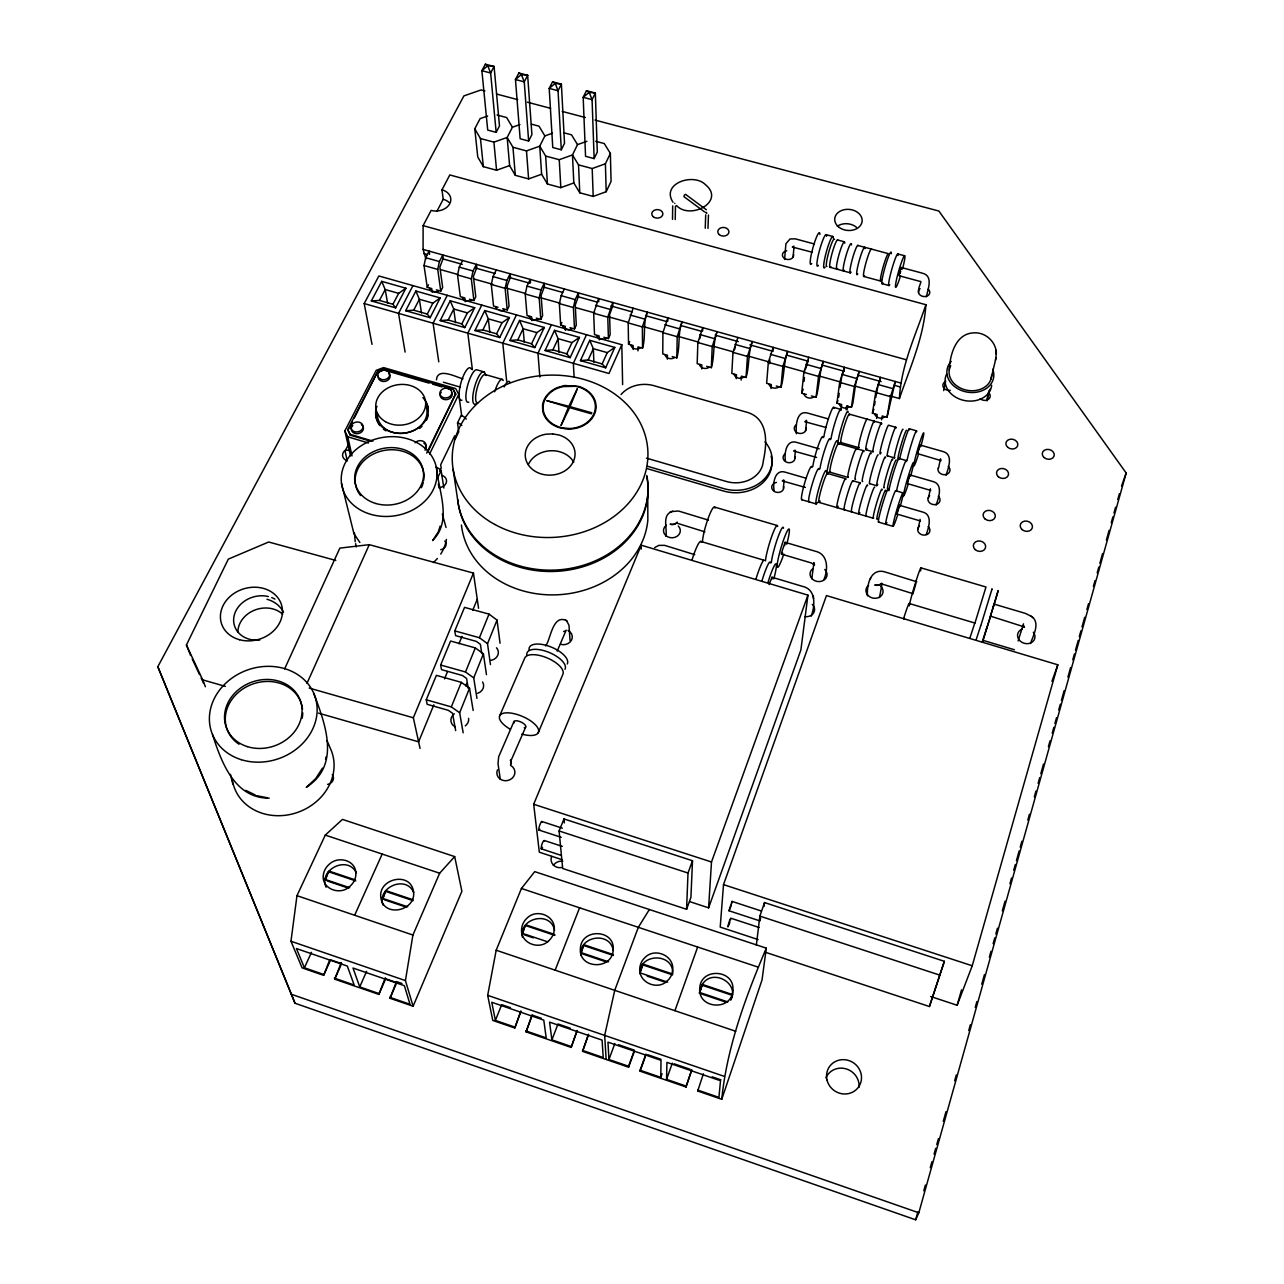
<?xml version="1.0" encoding="UTF-8"?>
<svg xmlns="http://www.w3.org/2000/svg" width="1284" height="1284" viewBox="0 0 1284 1284"><rect width="100%" height="100%" fill="white"/><g stroke="black" fill="none" stroke-linecap="round" stroke-linejoin="round"><path stroke-width="1.5" d="M425.967 259.031L423.078 249.433L423.11 225.631L431.135 210.415A14.284 10.882 -5.5 0 0 449.753 203.755A14.284 10.882 -5.5 0 0 441.985 189.823L449.817 174.945L925.908 304.725C923.774 337.515 909.939 367.882 899.41 398.554L889.78 395.841M544.288 841.373C543.148 839.142 540.757 846.942 541.238 848.82L561.14 855.353M667.808 321.08L667.841 317.886L662.913 332.684L662.753 353.902L667.375 355.219L667.343 359.183M356.262 872.783C347.803 854.984 318.207 869.589 326.104 887.26M665.834 536.279C667.552 528.912 661.95 516.152 670.954 511.899M645.9 1054.116L640.09 1070.246L660.795 1077.372L661.003 1060.327L607.958 1042.143L608.953 1059.525L628.566 1066.266L628.598 1067.213L582.567 1051.355L588.489 1034.439L582.567 1051.355M672.511 219.371L672.688 205.905M675.24 219.532L675.448 206.066M676.828 357.883L677.198 336.697L682.109 321.883C677.535 333.278 680.343 346.343 676.828 357.883L672.206 356.583M640.09 1070.246L640.09 1071.177L686.089 1087.018L686.138 1086.104L666.573 1079.362L666.926 1062.366L720.501 1080.743L718.928 1097.387L697.774 1090.1L697.71 1091.015L721.752 1099.297L762.038 979.933L766.291 948.154L534.722 871.643L521.432 888.48L496.186 950.224L487.679 995.341L492.767 1020.427L514.788 1028.003L520.871 1011.246L514.788 1028.003M354.448 532.988L355.219 541.784M413.689 892.38C406.001 874.741 376.79 887.292 382.937 904.947M436.448 379.807C437.587 366.55 457.329 377.817 462.978 378.764M702.653 330.823L702.749 327.661L697.854 342.507L697.18 363.645L701.834 364.961L701.706 368.909M705.237 228.247L705.702 214.829M707.982 228.408L708.463 214.99M686.587 909.297L687.999 873.024L692.509 860.729L563.981 818.935L559.102 830.973L562.681 868.482L686.587 909.297L690.92 897.356L692.509 860.729M711.336 367.657L712.219 346.552L717.114 331.673C712.604 343.085 714.851 356.069 711.336 367.657L706.682 366.325M1023.316 625.212L1024.054 626.833L990.462 616.143L994.089 604.122L1025.274 613.351L1030.795 616.047M737.867 337.467L732.987 352.378L731.816 373.435L736.486 374.767L736.262 378.7M731.896 997.331L732.458 994.538L702.316 984.427L699.459 993.254L702.316 984.427C712.347 967.879 740.114 983.175 730.724 1000.188M741.125 380.064L741.366 376.148L746.052 377.464C749.567 365.86 747.898 352.956 752.312 341.512L747.432 356.438L746.052 377.464M689.588 901.593L708.607 907.836L711.496 861.997L807.957 595.15L641.214 545.186L533.679 804.265L539.344 852.207L562.167 859.718M996.191 352.41L995.967 358.059L990.943 379.165M930.611 996.496L957.142 1005.26L972.229 965.777L1057.823 664.807L826.447 595.583L723.518 884.628L720.212 927.08L758.122 939.583M772.936 350.5L773.193 347.354L768.33 362.313L766.644 383.29L771.347 384.622L771.026 388.538M769.485 363.645L769.806 359.713M784.572 259.464L785.92 243.751L790.013 238.984L795.261 238.84L814.297 243.976M920.419 520.983L896.81 514.001L896.906 512.926L899.362 505.27L922.265 511.915C932.89 514.338 928.926 527.323 926.278 534.304M899.41 398.554C900.999 365.699 915.572 335.413 925.908 304.725M780.961 387.351L782.871 366.405L787.718 351.415C783.401 362.89 784.492 375.714 780.961 387.351L776.258 386.002M793.079 257.137L793.961 247.427M774.124 490.552C772.615 483.185 774.846 468.644 785.551 472.271L806.095 478.242M930.402 489.557L930.691 490.44L907.29 483.554L907.868 480.553L909.826 474.871L932.537 481.404C943.676 484.084 938.54 497.903 936.148 505.077M721.752 1099.297C726.953 1046.893 745.876 996.352 766.291 948.154M785.455 460.94C784.123 453.653 786.145 438.871 796.915 442.466L819.16 448.854M783.32 488.305L784.107 480.393M909.874 474.968L907.29 483.554M796.385 433.783C795.695 426.497 796.24 409.516 808.069 413.191L828.308 418.937M794.652 458.099L795.454 450.507M806.416 394.541L801.681 393.209L803.896 372.312L808.727 357.289M804.041 381.428L804.458 377.512M805.517 430.862L806.593 421.264M816.078 397.27L818.518 376.421L823.349 361.382C819.112 372.906 819.625 385.617 816.078 397.27L811.344 395.937M756.324 945.233L759.871 916.118L764.526 902.572L944.366 961.315L929.423 1006.528L765.296 952.23M764.028 906.504L764.526 902.572M807.957 595.15L800.879 649.993L708.607 907.836M341.64 963.642L330.63 959.854L323.648 975.342L302.093 967.879L290.97 941.252L296.973 895.67L325.285 835.098L342.459 819.401L454.68 856.589L461.887 891.289L413.095 1006.255L390.015 998.278L396.451 981.57L401.956 983.48M811.809 578.763L813.863 563.034M841.164 408.392L841.678 404.524L836.927 403.176L839.672 382.359L844.487 367.288L842.079 375.714M838.677 397.238L839.19 393.353M839.961 387.495L841.71 377.047M913.02 593.481L915.957 583.466M811.247 616.127C815.115 605.567 816.271 589.276 802.388 586.339L772.005 577.238L769.084 584.557M846.108 409.805L846.638 405.921L851.42 407.269L852.881 403.272L855.674 383.836L859.189 371.397L854.374 386.5L851.42 407.269M847.039 409.708L847.584 405.824M824.023 579.309C828.324 569.213 828.164 553.934 815.179 551.205L785.054 542.297L781.426 553.163L781.507 554.11L811.231 562.922L814.521 565.04L813.815 562.585M771.957 579.148L772.005 577.238M876.587 418.44L877.213 414.572L872.43 413.207L875.704 392.487L880.503 377.368L878.063 385.81M874.484 405.327L875.11 401.443M875.72 397.575L877.694 387.142M413.095 1006.255L405.423 980.591L412.918 935.041L439.658 873.216L454.68 856.589M881.562 419.836L882.204 415.984L887.003 417.332L895.285 381.492L890.502 396.66L887.003 417.332M918.606 292.479C917.707 287.006 922.939 280.393 919.97 281.389L899.057 275.723L900.261 269.913L901.288 267.489L922.618 273.251C933.612 276.012 927.786 289.638 926.374 296.797M867.406 595.824C866.796 583.658 871.114 566.79 886.329 572.359L916.808 581.796M870.343 579.325L870.6 577.961M901.191 269.191L901.288 267.489M879.492 597.493L882.06 583.851M325.574 759.342L326.104 756.79M943.66 390.625L945.666 380.883M949.261 369.92C949.871 355.138 955.569 333.262 974.026 332.861C985.743 332.042 996.609 342.346 996.352 354.111M918.108 529.008L920.13 519.298M980.767 625.581L976.289 639.336M432.243 292.383L431.697 288.547L427.251 287.295L424.025 265.547L425.678 257.699L429.113 251.118L429.578 254.376M784.717 545.523L785.054 542.297M440.765 291.115L437.732 269.399L439.401 261.551L442.803 254.954L443.237 258.212L439.866 267.072L442.659 287.391L440.765 291.115L436.319 289.863M928.444 498.096L930.402 488.787M938.476 468.259L940.498 458.821L941.028 460.635L917.579 453.637L917.916 451.615L920.098 445.018L942.633 451.438C953.835 454.183 948.362 468.114 946.083 475.273M465.257 301.74L464.776 297.904L460.314 296.652L457.553 274.969L459.255 267.12L462.609 260.492M473.892 300.488L471.34 278.853L473.042 270.988L476.396 264.344L476.765 267.586L473.395 276.493L475.77 296.748L473.892 300.488L469.43 299.22M498.048 307.325L493.554 306.057L491.274 284.454L493.008 276.574L496.314 269.913M991.89 589.629L992.067 588.81L980.992 625.099M507.228 309.925L505.142 288.354L506.891 280.474L510.165 273.797L510.47 277.023L507.132 285.963L509.058 306.154L507.228 309.925L502.734 308.642M531.865 320.599L531.56 316.795L527.05 315.527L525.236 294.004L527.018 286.107L530.26 279.414L530.517 282.64M540.789 319.411L539.184 297.92L540.981 290.023L544.191 283.315L544.416 286.525L541.11 295.513L542.586 315.623L540.789 319.411L536.263 318.127M706.088 212.39L706.842 213.112L705.815 212.438M731.784 903.085L732.057 901.416L728.975 910.757L760.032 920.949M1014.424 649.752L982.95 640.331L982.372 642.08M565.458 330.325L565.217 326.329L560.675 325.029L559.359 303.586L561.172 295.689L564.35 288.948M522.46 937.4C518.303 918.028 550.884 910.228 554.544 930.386M730.532 919.793C731.302 914.192 725.781 932.04 728.75 925.395M574.51 328.945L573.386 307.534L575.216 299.621L578.362 292.864L578.522 296.074L575.248 305.094L576.275 325.141L574.51 328.945L569.952 327.661M986.545 628.919L990.831 615.518M986.898 627.411L982.501 641.197M599.227 339.891L599.082 335.894L594.508 334.61L593.673 313.232L598.649 298.546L598.761 301.74M608.423 338.543L607.781 317.196L612.741 302.478L612.837 305.688L609.579 314.724L610.141 334.707L608.423 338.543L603.833 337.243M633.189 349.505L633.124 345.524L628.534 344.224L628.197 322.926L633.14 308.192M986.658 400.56L988.969 390.866M987.091 400.817L989.868 389.164M760.128 920.13L760.609 918.253M995.437 360.258L995.967 358.059M642.53 348.189L642.385 326.922L647.329 312.156C642.658 323.52 646.029 336.665 642.53 348.189L637.923 346.889L637.955 350.853M580.882 955.28C578.458 936.084 610.269 930.868 613.206 950.449M699.796 338.639L700.454 336.007M676.524 205.552C690.423 220.383 725.781 201.363 705.478 184.687C693.424 172.473 660.682 183.484 672.993 202.246M734.528 349.81L735.202 347.161M805.293 369.68L808.39 360.419M898.479 509.363L899.362 505.27M974.893 623.27L985.984 587.013L920.981 567.865M484.919 90.955L481.051 89.944L463.909 95.899L157.82 666.701L295.015 1003.237L915.653 1219.8L917.819 1212.08M923.774 1190.83L925.395 1185.036M930.274 1167.654L931.895 1161.876M934.062 1154.139L935.699 1148.345M936.774 1144.493L938.411 1138.699M943.275 1121.317L945.987 1111.655M954.654 1080.759L956.291 1074.965M968.746 1030.554L970.367 1024.76M975.246 1007.378L976.883 1001.584M981.746 984.202L984.459 974.556M989.338 957.174L990.959 951.38M993.126 943.66L994.763 937.866M995.838 933.998L997.459 928.204M1002.339 910.821L1005.051 901.175M1009.93 883.793L1011.551 877.999M1013.718 870.279L1015.355 864.485M1016.43 860.617L1019.143 850.971M1020.218 847.103L1021.855 841.309M1027.81 820.075L1029.431 814.281M1034.31 796.899L1035.947 791.104M1038.114 783.384L1039.735 777.59M1040.81 773.722L1043.523 764.06M1048.402 746.694L1050.023 740.9M1052.19 733.164L1053.827 727.37M1054.902 723.518L1056.523 717.724M1058.706 710.004L1060.327 704.21M1061.403 700.342L1064.115 690.68M1067.903 677.166L1070.615 667.519M1072.782 659.783L1074.419 653.989M1075.494 650.137L1078.207 640.475M1079.282 636.623L1080.919 630.829M1081.995 626.961L1084.707 617.299M1086.874 609.579L1088.495 603.785M1093.374 586.403L1095.011 580.609M1097.178 572.889L1098.799 567.095M1099.874 563.243L1102.587 553.581M1106.391 540.066L1109.087 530.404M1111.254 522.684L1112.891 516.89M1113.966 513.022L1115.587 507.228M1117.77 499.508L1119.391 493.714M915.653 1219.8L918.814 1212.786L1126.18 473.01L938.861 211.025L595.022 120.086M900.71 271.197L900.084 273.299M957.142 1005.26L961.539 989.852M511.433 759.663L525.686 727.033M929.423 1006.528L944.366 961.315M982.822 641.39L998.166 590.608L993.848 605.518M992.757 608.696L994.089 604.122M970.094 637.49L974.781 623.013L909.168 603.48M440.107 526.103L438.342 531.801L432.612 540.532C452.305 520.999 438.855 491.997 436.592 468.74A48.102 39.643 -9.7 0 0 359.889 446.591A48.102 39.643 -9.7 0 0 370.883 514.37A48.102 39.643 -9.7 0 0 436.592 468.74M1018.132 640.925L1023.509 623.815M731.174 905.284L730.371 907.692M729.922 921.96L729.152 924.336M898.142 510.502L896.81 514.001M1030.49 643.493C1033.283 635.227 1041.356 621.568 1030.217 615.598M642.53 965.712L639.833 973.673C639.095 952.856 674.293 952.487 672.639 974.026L643.043 964.107L642.53 965.712L642.53 964.83L639.833 972.791L667.632 982.148M730.805 999.337L732.458 994.538M697.71 1091.015L703.375 1073.825M686.138 1086.104L691.787 1069.845L686.089 1087.018M666.573 1079.362L672.302 1063.168M702.316 984.427L699.507 992.404L727.819 1001.921M660.795 1077.372L662.062 1073.777M674.919 1010.701L697.661 947.03M1051.933 681.355L1057.823 664.807M1121.558 485.994L1126.18 473.01M640.09 1071.177L645.258 1056.844M872.43 413.207L873.874 409.211M628.566 1066.266L634.424 1050.184L618.439 1044.695M628.598 1067.213L634.44 1051.131M608.953 1059.525L614.875 1043.475M522.299 933.291L525.204 925.491L522.428 934.19L522.299 933.291L547.722 941.846M836.927 403.176L837.922 400.512M571.171 1047.423L577.126 1030.538L571.171 1047.423L526.071 1031.887L532.122 1015.098L541.318 1018.26M571.075 1046.476L551.895 1039.863L558.01 1023.99L570.176 1028.147M801.681 393.209L803.206 389.245M583.819 944.703L580.882 953.402L583.819 944.703L613.367 954.606M526.071 1031.887L532.122 1015.098M555.153 970.174L579.582 907.804M729.97 908.783L728.975 910.757M514.611 1027.023L495.383 1020.411L501.707 1004.682L510.422 1007.667M463.171 732.827L459.64 712.764L469.527 688.256L461.309 682.35L436.383 675.352L426.256 699.78L427.187 704.322L448.341 710.325L452.498 713.246L455.659 730.58M476.958 698.4L473.716 677.888L483.41 653.845L475.305 647.906L450.588 641.037L440.653 665.016L441.519 669.638L462.497 675.528L466.59 678.466L468.211 688.32M490.472 664.614L487.519 643.685L497.036 620.092L489.027 614.121L464.535 607.38L454.793 630.893L455.579 635.612L476.38 641.406L480.409 644.359L481.757 653.492M459.64 712.764L451.326 706.89L461.309 682.35M473.716 677.888L465.514 671.981L475.305 647.906M487.519 643.685L479.43 637.731L489.027 614.121M433.848 704.804L418.6 741.831L318.528 713.118M444.505 678.883L447.554 671.484M458.982 643.717L462.015 636.318M472.689 610.398L477.263 599.291M420.061 748.428L413.336 717.772L473.459 573.097L369.278 544.673L339.859 548.107L284.615 668.9M904.064 619.321L904.466 618.374M538.253 732.699L562.761 674.614A20.737 8.876 23 0 0 547.947 658.259A20.737 8.876 23 0 0 524.851 657.841L499.701 715.734M557.176 651.149L566.18 630.139M325.093 879.412L328.383 871.756L325.43 880.359L325.093 879.412L349.73 887.726M545.588 645.964C550.579 640.17 552.425 614.025 566.164 620.493M390.015 998.278L396.018 984.346M341.255 962.599L334.707 979.162L378.86 994.41L385.312 977.75M378.86 994.41L385.649 978.777L396.756 982.597M378.507 993.399L359.745 986.914L366.598 971.314M385.762 890.598L382.632 899.201L385.762 890.598L412.854 899.715M628.534 344.224L629.674 341.672M334.707 979.162L340.87 965.359M621.809 344.722L608.969 373.5L364.191 303.538L378.876 275.964L621.809 344.722L622.628 384.59M306.988 683.329L369.278 544.673M605.663 367.802L602.164 363.934L607.252 352.635L614.795 347.418L589.725 340.308L580.448 360.611L605.663 367.802L614.795 347.418M354.657 915.251L382.183 854.053M323.648 975.342L329.458 960.528M580.448 360.611L588.2 359.953L593.336 348.686L589.725 340.308M513.969 721.496L498.673 756.741L498.015 763.723L500.311 779.292M323.247 974.299L304.42 967.799L311.466 952.343M586.483 334.723L573.354 363.324L574.108 377.175M570.128 357.658L566.774 353.838L571.958 342.603L579.453 337.403L554.528 330.341L545.074 350.5L570.128 357.658L579.453 337.403M560.675 325.029L561.862 322.509M545.074 350.5L552.89 349.874L558.123 338.671L554.528 330.341M551.366 324.788L537.964 353.212L539.842 377.063M782.486 552.585L781.507 554.11M534.802 347.579L531.576 343.807L536.872 332.636L544.32 327.452L519.555 320.422L509.909 340.469L534.802 347.579L544.32 327.452M586.916 141.272L577.527 144.627L572.471 154.947L573.82 182.938L579.774 192.793L593.208 196.436L606.192 191.701L611.072 181.397L610.365 153.406L604.25 143.535L595.76 141.288M606.192 191.701L605.406 163.774L610.365 153.406M509.909 340.469L517.789 339.875L523.118 328.736L519.555 320.422M439.674 471.212L441.198 468.066L440.669 464.76L454.68 435.838L455.162 439.176L458.757 431.761L457.521 422.901L461.117 415.47A5.473 2.761 26.1 0 1 466.204 419.178M435.982 467.264A5.409 2.6 25.9 0 1 441.134 470.634L437.427 478.29A5.425 2.584 25.8 0 0 437.17 477.937M516.457 314.901L502.798 343.165L506.65 381.075M594.139 158.59L597.301 152.058L595.343 93.042L586.467 90.715L583.177 97.327L585.552 156.295L594.139 158.59L592.084 99.654L589.196 92.336L586.467 90.715M499.701 337.548L496.603 333.824L502.012 322.733L509.411 317.549L484.79 310.567L474.952 330.486L499.701 337.548L509.411 317.549M190.642 655.482L186.421 644.969L228.311 559.134L268.693 542.009L335.766 560.434M426.673 453.027L455.643 393.947L453.188 389.325L383.691 369.086L377.849 371.285L347.707 429.562L350.227 435.164L371.237 441.407M427.7 452.08L455.643 393.947M429.578 454.038L458.773 394.381L455.676 388.57L383.531 367.577L376.212 370.322L344.85 430.862L350.58 455.836M474.952 330.486L482.896 329.924L488.337 318.849L484.79 310.567M561.301 149.795L564.511 143.31L561.397 84.134L552.569 81.823L549.215 88.403L552.762 147.5L561.301 149.795L558.058 90.731L555.186 83.412L552.569 81.823M481.757 305.078L467.825 333.166L472.4 369.696M464.808 327.597L461.839 323.921L467.344 312.895L474.695 307.711L450.219 300.777L440.203 320.567L464.808 327.597L474.695 307.711M552.393 133.247L544.881 135.911L539.729 146.183L541.623 174.239L547.449 184.029L560.819 187.657L573.82 182.938M440.203 320.567L448.212 320.021L453.75 309.027L450.219 300.777M528.639 141.047L531.913 134.595L527.644 75.291L518.864 72.979L515.462 79.528L520.148 138.768L528.639 141.047L524.257 81.839L521.368 74.552L518.864 72.979M447.265 295.32L433.077 323.231L438.775 361.831M430.124 317.694L427.283 314.066L432.885 303.104L440.187 297.936L415.872 291.035L405.664 310.712L430.124 317.694L440.187 297.936M427.251 287.295L428.519 284.823M347.274 460.86L345.059 451.101L348.927 443.558M519.94 124.58L512.412 127.244L507.164 137.452L509.604 165.588L515.317 175.33L528.607 178.925L541.623 174.239M347.884 430.413L352.458 421.585M354.272 418.054L377.849 371.285M405.664 310.712L413.737 310.198L419.37 299.268L415.872 291.035M496.154 132.348L499.492 125.928L494.083 66.495L485.368 64.2L481.885 70.7L487.711 130.085L496.154 132.348L490.632 72.995L487.743 65.741L485.368 64.2M395.632 307.855L405.904 288.21L381.717 281.357L371.333 300.921L395.632 307.855L392.936 304.26L379.454 300.424L371.333 300.921M412.966 285.61L398.538 313.36L405.118 352.105M392.936 304.26L398.634 293.362L405.904 288.21M436.929 211.25L443.221 199.277L441.985 189.823M379.454 300.424L385.2 289.558L381.717 281.357M509.604 165.588L496.571 170.242L483.362 166.663L477.76 156.969L474.775 128.769L480.12 118.626L487.647 115.977M542.506 847.328L541.238 848.82M441.214 392.23L440.492 393.402A6.003 4.863 -6.8 0 0 442.723 398.955L444.12 399.468A6.003 4.863 -6.8 0 0 451.069 397.366L451.775 396.194A6.003 4.863 -6.8 0 0 451.535 392.487M806.545 420.285L804.843 421.698L825.756 427.428M649.367 909.521L638.325 927.321L614.731 990.333L604.668 1035.402L606.144 1059.477M322.445 768.153L315.703 778.586L306.282 787.333C341.175 764.927 325.189 723.711 313.617 692.991M917.579 453.637L920.098 445.018M525.333 926.406L525.734 924.769L554.752 934.495M328.72 872.703L328.945 871.05L355.443 879.957M621.039 394.541C628.887 385.377 642.128 382.504 653.524 385.569L745.41 411.827C768.57 417.364 767.383 442.579 763.274 461.036A28.152 23.369 3.2 0 1 726.327 481.468L646.462 458.131M793.865 246.111L792.34 247.026L812.018 252.194M654.679 547.578L658.724 545.411L664.518 545.331L694.74 554.656M783.625 480.039L782.277 480.89L805.341 487.422M794.989 450.219L793.656 451.021L816.56 457.425M671.709 511.578L678.53 511.016L708.479 520.148M669.75 512.412L672.784 511.128M563.644 631.551L565.169 630.958M379.47 371.606L383.852 369.969L428.92 383.081M474.775 128.769L480.457 138.528L493.907 142.139L507.164 137.452L512.958 147.275L526.488 150.902L539.729 146.183L545.652 156.054L559.246 159.697L572.471 154.947L578.522 164.882L592.197 168.557L605.406 163.774M674.726 203.305L674.838 203.45M269.191 798.134C234.474 798.487 221.249 761.765 212.486 734.496M256.768 795.711L267.409 797.797M496.507 94.021L517.757 99.654M527.419 102.206L550.595 108.338M562.183 111.403L585.36 117.534M497.117 115.014L506.65 117.55L512.412 127.244M531.335 124.131L538.991 126.169L544.881 135.911M563.82 132.782L571.524 134.836L577.527 144.627M825.901 234.619L832.626 236.433M897.676 253.927L904.498 255.757M837.473 239.947L844.23 241.761M857.744 245.405L888.271 253.622A14.317 1.461 -74.2 0 0 882.269 270.154A14.317 1.461 -74.2 0 0 881.418 280.361M830.234 267.361L850.425 272.85M863.907 276.509L880.824 281.1M882.285 283.716L889.074 285.562M423.11 225.631L906.247 359.745M454.793 630.893L479.43 637.731M423.078 249.433L901.111 383.13M423.672 253.51L427.54 254.601M442.98 258.919L462.288 264.327M475.786 268.115L495.094 273.508M508.608 277.296L529.843 283.25M543.341 287.022L562.649 292.431M578.089 296.748L597.397 302.157M610.911 305.945L632.129 311.884M645.643 315.671L666.877 321.61M680.392 325.398L701.626 331.336M715.14 335.124L738.3 341.608M749.872 344.85L773.032 351.334M786.546 355.122L807.78 361.077M823.221 365.394L844.455 371.333M857.969 375.121L881.129 381.605M894.643 385.393L900.421 387.014M425.678 257.699L439.401 261.551M459.255 267.12L473.042 270.988M493.008 276.574L506.891 280.474M527.018 286.107L540.981 290.023M561.172 295.689L575.216 299.621M595.535 305.319L609.659 309.267M630.091 314.997L644.295 318.994M664.855 324.756L679.156 328.752M699.828 334.546L714.209 338.591M735.01 344.417L749.471 348.478M770.4 354.336L784.957 358.413M806.015 364.319L820.653 368.428M841.822 374.35L856.556 378.491M877.919 384.478L892.733 388.619M440.572 269.624L457.923 274.503M473.347 278.837L492.639 284.262M506.121 288.049L525.413 293.458M540.821 297.792L560.113 303.217M575.537 307.55L594.813 312.959M608.311 316.763L627.587 322.172M643.011 326.505L662.287 331.93M677.711 336.264L698.913 342.218M712.411 346.006L733.613 351.976M747.111 355.764L770.239 362.265M783.738 366.052L804.956 372.007M818.438 375.811L839.656 381.765M855.08 386.099L876.282 392.053M440.653 665.016L465.514 671.981M424.025 265.547L437.732 269.399M457.553 274.969L471.34 278.853M491.274 284.454L505.142 288.354M525.236 294.004L539.184 297.92M559.359 303.586L573.386 307.534M593.673 313.232L607.781 317.196M628.197 322.926L642.385 326.922M662.913 332.684L677.198 336.697M697.854 342.507L712.219 346.552M732.987 352.378L747.432 356.438M768.33 362.313L782.871 366.405M803.896 372.312L818.518 376.421M839.672 382.359L854.374 386.5M875.704 392.487L890.502 396.66M833.765 407.381L840.859 409.403M909.409 428.824L916.599 430.846M849.446 414.154L881.53 423.238M895.847 427.299L888.689 425.277A14.943 1.204 -73.6 0 0 882.493 441.744A14.943 1.204 -73.6 0 0 881.113 452.578M398.634 293.362L385.2 289.558L387.624 303.313M432.885 303.104L419.37 299.268L421.489 312.975M467.344 312.895L453.75 309.027L455.563 322.685M502.012 322.733L488.337 318.849L489.83 332.46M536.872 332.636L523.118 328.736L524.305 342.298M571.958 342.603L558.123 338.671L558.989 352.185M607.252 352.635L593.336 348.686L593.882 362.136M426.256 699.78L451.326 706.89M413.737 310.198L427.283 314.066M448.212 320.021L461.839 323.921M482.896 329.924L496.603 333.824M517.789 339.875L531.576 343.807M552.89 349.874L566.774 353.838M588.2 359.953L602.164 363.934M899.057 458.484L906.295 460.555M840.908 442.563L858.707 447.651M865.833 449.689L872.976 451.743M887.276 455.82L894.434 457.874M838.612 443.542L863.747 450.732M309.203 688.08L413.336 717.772M186.421 644.969L202.695 679.878L225.326 686.378M483.956 371.862L477.15 369.904A16.869 4.654 -74.2 0 0 467.472 386.019A16.869 4.654 -74.2 0 0 468.788 402.165M903.117 492.912L895.815 490.793A17.478 1.204 -73.5 0 0 888.608 510.663A17.478 1.204 -73.5 0 0 886.891 522.54M830.01 472.207L847.938 477.375M869.525 483.619L876.731 485.705M485.368 374.559L502.429 379.502M827.586 473.459L845.674 478.675M852.929 480.778L860.184 482.864M443.349 382.199L460.442 387.174M432.66 384.173L442.049 386.901M445.805 387.993L451.438 389.63M818.903 502.365L873.281 518.222M801.665 499.701L816.078 503.906M878.449 522.106L893.054 526.36M647.313 466.22L723.518 488.546A37.043 30.752 3.2 0 0 765.103 478.162A37.043 30.752 3.2 0 0 765.023 441.857M647.313 468.692L723.39 490.986A36.979 30.72 3.2 0 0 759.743 485.272A36.979 30.72 3.2 0 0 771.122 456.061M714.498 507.052L777.285 525.541M347.707 429.562L350.05 434.313L372.97 441.134M700.807 541.431L764.173 560.289A20.223 2.424 -73.3 0 0 756.003 578.956M344.85 430.862L347.771 436.817L368.492 442.996M882.975 584.332L913.068 593.706M677.695 523.39L704.884 531.865M533.679 804.265L711.496 861.997M541.912 821.519L562.328 828.18M559.102 830.973L687.999 873.024M723.518 884.628L972.229 965.777M538.911 830.042L561.204 837.312M732.057 901.416L761.235 910.966M544.191 840.458L562.248 846.381M759.871 916.118L940.289 975.294M730.789 918.188L759.117 927.497M521.432 888.48L757.592 966.948M325.285 835.098L439.658 873.216M525.862 925.684L554.848 935.394M643.043 964.974L672.623 974.893M583.899 945.586L613.399 955.489M702.268 985.293L732.378 995.389M580.801 952.503L608.536 961.828M582.727 954.012L606.738 962.085M701.353 993.896L725.861 1002.13M524.241 934.8L533.325 937.85M647.248 976.161L663.908 981.762M329.282 872.013L355.748 880.904M386.035 891.545L413.095 900.662M382.359 898.27L407.686 906.809M384.446 899.811L406.129 907.13M327.324 881.001L348.157 888.03M496.186 950.224L735.732 1031.277M296.973 895.67L412.918 935.041M487.679 995.341L724.048 1076.281M647.778 1054.758L660.907 1059.252M674.068 1063.778L690.006 1069.235M712.155 1076.827L720.95 1079.844M290.97 941.252L405.423 980.591M525.91 1030.924L546.214 1037.905L543.774 1020.122L491.772 1002.29L495.383 1020.411M582.471 1050.392L603.223 1057.551L602.084 1040.12L549.568 1022.112L551.895 1039.863M334.305 978.119L354.175 984.989L347.306 966.066L296.427 948.555L304.42 967.799M389.678 997.251L409.997 1004.281L404.38 985.695L352.988 968.024L359.745 986.914M290.954 994.121L918.814 1212.786M245.806 790.382L255.195 794.94M706.361 209.773L685.576 194.365L684.372 195.007L683.955 196.661L704.595 211.94M1032.159 617.122L1032.978 617.748M566.806 621.023L568.989 625.324L570.064 640.636M565.554 619.979L567.384 621.52M359.889 542.458L353.967 533.791L341.512 483.474M326.971 740.563L330.662 749.053A51.922 45.293 -20.9 0 1 295.497 813.093A51.922 45.293 -20.9 0 1 232.26 779.484M455.772 394.814L453.188 389.325M192.247 658.949L199.518 674.565M201.139 678.032L203.562 683.232M157.82 666.701L295.015 1003.237M202.695 679.878L205.424 686.747M442.306 514.13L446.046 527.451M230.43 774.38L232.821 784.043M347.771 436.817L352.025 455.884M350.05 434.313L350.227 435.164M364.191 303.538L372.023 344.385M383.691 369.086L383.852 369.969M438.358 484.068L438.984 487.936M469.527 688.256L473.154 710.485M441.134 470.634L443.879 488.048M453.124 469.414L458.147 503.135M483.41 653.845L486.459 674.646M473.459 573.097L478.563 608.279M458.773 394.381L461.694 415.727M497.036 620.092L500.054 643.236M813.27 595.567L813.607 598.617M480.457 138.528L483.362 166.663M493.907 142.139L496.571 170.242M995.983 350.227L996.143 351.864M563.981 818.935L564.334 822.932M512.958 147.275L515.317 175.33M526.488 150.902L528.607 178.925M545.652 156.054L547.449 184.029M559.246 159.697L560.819 187.657M578.522 164.882L579.774 192.793M592.197 168.557L593.208 196.436M641.214 545.186L641.246 549.071M647.762 495.784L647.842 520.084A93.604 78.918 -4 0 1 555.282 594.861A93.604 78.918 -4 0 1 461.438 525.012M528.462 464.31A24.605 20.48 -3.8 0 1 550.676 450.748A24.605 20.48 -3.8 0 1 573.771 462.256M646.815 476.862A95.369 79.849 -3.9 0 1 564.719 570.61A95.369 79.849 -3.9 0 1 457.842 500.76M646.815 475.449A95.465 79.897 -3.9 0 1 564.623 569.261A95.465 79.897 -3.9 0 1 457.634 499.38M539.794 829.32A4.542 0.835 -71.8 0 1 538.863 828.549A4.542 0.835 -71.8 0 1 540.773 822.723A4.542 0.835 -71.8 0 1 542.025 822.466M266.992 599.259A31.153 26.21 -17.2 0 1 283.475 612.211M538.574 319.09A5.746 4.558 -3.5 0 1 532.892 319.925A5.746 4.558 -3.5 0 1 529.265 316.458M438.614 290.81A5.714 4.478 -6.2 0 1 432.949 291.645A5.714 4.478 -6.2 0 1 429.482 288.226M482.607 681.997A8.86 7.784 -9.9 0 1 477.584 693.328M466.012 686.089A8.86 7.784 -9.9 0 1 466.654 683.393M496.475 647.778A8.763 7.656 -8.5 0 1 497.759 655.322A8.763 7.656 -8.5 0 1 490.889 660.329M468.596 718.35A8.956 7.929 -11.5 0 1 465.257 725.877M455.05 726.792A8.956 7.929 -11.5 0 1 454.311 713.792M505.061 309.605A5.73 4.542 -4.4 0 1 499.38 310.439M497.004 309.107A5.73 4.542 -4.4 0 1 495.817 306.988M471.742 300.183A5.73 4.51 -5.3 0 1 466.076 301.018A5.73 4.51 -5.3 0 1 462.545 297.583M928.171 526.552A6.163 5.152 11 0 1 928.107 533.887A6.163 5.152 11 0 1 919.424 533.325A6.163 5.152 11 0 1 919.505 525.991M825.885 1077.87A17.559 16.74 35.8 0 1 845.899 1068.818A17.559 16.74 35.8 0 1 859.06 1087.275M837.329 226.209A13.626 10.513 5.3 0 1 856.524 227.348M237.877 632.161A25.744 21.716 -17 0 1 254.553 610.157A25.744 21.716 -17 0 1 282.689 614.25M553.388 865.432A9.004 8.362 -9 0 1 562.809 861.259M259.753 640.09A26.001 21.86 -16.8 0 1 233.993 616.336A26.001 21.86 -16.8 0 1 268.356 596.53M271.726 597.59A26.001 21.86 -16.8 0 1 274.937 599.13M572.279 328.624A5.762 4.59 -2.5 0 1 566.581 329.474A5.762 4.59 -2.5 0 1 562.922 325.976M606.176 338.206A5.778 4.622 -1.5 0 1 600.479 339.056A5.778 4.622 -1.5 0 1 596.771 335.541M640.267 347.852A5.794 4.654 -0.4 0 1 634.569 348.718A5.794 4.654 -0.4 0 1 630.813 345.171M674.565 357.562A5.81 4.671 0.7 0 1 668.852 358.413A5.81 4.671 0.7 0 1 665.048 354.865M709.073 367.32A5.826 4.703 1.8 0 1 703.343 368.187A5.826 4.703 1.8 0 1 699.491 364.608M743.773 377.127A5.842 4.735 3 0 1 738.043 378.01A5.842 4.735 3 0 1 734.143 374.398M778.666 386.998A5.874 4.751 4.2 0 1 772.936 387.88A5.874 4.751 4.2 0 1 768.988 384.269M813.783 396.933A5.89 4.783 5.4 0 1 808.037 397.815A5.89 4.783 5.4 0 1 804.041 394.172M849.109 406.932A5.906 4.799 6.6 0 1 843.363 407.814A5.906 4.799 6.6 0 1 839.303 404.155M884.628 416.979A5.939 4.831 7.9 0 1 878.882 417.878A5.939 4.831 7.9 0 1 874.773 414.186M444.778 541.094A6.179 5.216 -8.9 0 1 445.612 546.246A6.179 5.216 -8.9 0 1 440.733 549.664M332.251 774.621A6.677 5.874 -19.6 0 1 327.629 784.396M561.622 867.567A9.1 8.442 -8.7 0 1 551.639 856.444M880.68 586.098A8.619 7.367 10.1 0 1 880.439 596.546A8.619 7.367 10.1 0 1 868.305 595.744A8.619 7.367 10.1 0 1 868.562 585.295M1033.299 632.193A8.828 7.479 16.8 0 1 1030.972 642.851A8.828 7.479 16.8 0 1 1018.661 639.191A8.828 7.479 16.8 0 1 1022.465 628.983M812.274 604.347A8.651 7.463 7.5 0 1 813.639 612.901A8.651 7.463 7.5 0 1 804.859 616.609M678.273 525.958A8.426 7.158 0.9 0 1 677.454 536.054A8.426 7.158 0.9 0 1 665.545 535.3A8.426 7.158 0.9 0 1 666.396 525.188M824.793 569.486A8.555 7.319 7.5 0 1 824.392 579.838A8.555 7.319 7.5 0 1 812.307 579.052A8.555 7.319 7.5 0 1 812.74 568.7M510.567 765.408A9.068 8.169 -10.3 0 1 513.857 776.146A9.068 8.169 -10.3 0 1 502.092 780.126A9.068 8.169 -10.3 0 1 497.47 769.838M568.01 630.46A8.699 7.608 -4.6 0 1 571.444 640.234A8.699 7.608 -4.6 0 1 560.53 644.279M950.256 390.384A5.906 4.735 9.6 0 1 943.644 387.752A5.906 4.735 9.6 0 1 944.607 382.07M988.471 392.487A5.939 4.751 10.8 0 1 988.536 399.26A5.939 4.751 10.8 0 1 980.19 398.73M928.155 289.141A5.73 4.478 7.9 0 1 928.091 295.497A5.73 4.478 7.9 0 1 920.018 294.999A5.73 4.478 7.9 0 1 920.098 288.659M793.512 254.312A5.634 4.398 3.9 0 1 789.243 259.448A5.634 4.398 3.9 0 1 782.518 255.933A5.634 4.398 3.9 0 1 786.787 250.797M805.983 427.684A5.955 4.879 5.3 0 1 802.5 433.173A5.955 4.879 5.3 0 1 795.197 431.087A5.955 4.879 5.3 0 1 796.16 424.892M948.234 466.429A6.067 4.976 10.6 0 1 948.876 472.881A6.067 4.976 10.6 0 1 941.381 474.069A6.067 4.976 10.6 0 1 938.155 468.034M794.924 456.815A6.003 4.976 5.2 0 1 791.377 462.401A6.003 4.976 5.2 0 1 784.01 460.282A6.003 4.976 5.2 0 1 785.022 453.958M938.283 496.218A6.115 5.056 10.8 0 1 938.235 503.424A6.115 5.056 10.8 0 1 929.648 502.879A6.115 5.056 10.8 0 1 929.696 495.672M783.657 486.443A6.051 5.056 5 0 1 779.051 492.366A6.051 5.056 5 0 1 771.844 488.321A6.051 5.056 5 0 1 776.451 482.415M347.065 460.571A7.56 6.179 -10.6 0 1 342.619 455.852A7.56 6.179 -10.6 0 1 345.637 449.978M441.857 475.353A7.592 6.292 -8 0 1 446.495 481.805A7.592 6.292 -8 0 1 439.995 487.535M415.101 442.803A6.115 5.008 -8.2 0 1 423.64 441.503A6.115 5.008 -8.2 0 1 424.747 448.485M457.521 422.901A5.489 2.761 26.1 0 1 461.823 425.486M345.059 451.101A5.409 2.536 27 0 1 349.392 450.588M361.35 424.731A6.099 4.943 -10 0 1 363.292 429.321L362.794 430.573A6.099 4.943 -10 0 1 356.166 433.639L354.673 433.318A6.099 4.943 -10 0 1 351.415 428.086M351.912 426.834A6.099 4.943 -10 0 1 352.795 425.694M422.901 397.687A26.45 21.427 -8.4 0 1 406.354 432.788A26.45 21.427 -8.4 0 1 376.934 406.322M388.875 373.564A5.987 4.799 -8.5 0 1 385.585 381.3A5.987 4.799 -8.5 0 1 378.218 376.34M423.929 443.221A6.115 5.008 -8.3 0 1 425.036 450.202M428.31 414.636A26.434 21.427 -8.4 0 1 426.529 420.141M421.971 426.336A26.434 21.427 -8.4 0 1 419.515 428.455M385.954 430.862A26.434 21.427 -8.4 0 1 383.386 429.113M379.839 425.582A26.434 21.427 -8.4 0 1 376.148 411.345M426.529 403.706A26.434 21.427 -8.4 0 1 428.31 409.018M425.887 405.84A24.91 20.191 -8.4 0 1 405.279 433.077A24.91 20.191 -8.4 0 1 377.416 413.207M851.886 511.642A15.151 1.316 -73.5 0 1 854.791 496.25A15.151 1.316 -73.5 0 1 860.296 483.683M844.647 509.523A15.151 1.364 -73.5 0 1 847.472 494.131A15.151 1.364 -73.5 0 1 853.058 481.58M859.815 512.541A15.167 1.252 -73.5 0 1 861.548 500.262A15.167 1.252 -73.5 0 1 867.551 485.769M866.395 515.863A15.183 1.204 -73.5 0 1 868.867 502.397A15.183 1.204 -73.5 0 1 874.725 487.069M873.666 517.982A15.183 1.156 -73.5 0 1 876.763 502.622A15.183 1.156 -73.5 0 1 882.092 489.974M877.309 519.041A15.183 1.123 -73.5 0 1 880.439 503.697A15.183 1.123 -73.5 0 1 885.735 491.034M878.882 521.818A17.478 1.268 -73.5 0 1 882.509 504.163A17.478 1.268 -73.5 0 1 888.576 489.605M897.612 515.061A17.494 1.156 -73.4 0 1 893.471 522.652A17.494 1.156 -73.4 0 1 901.721 495.239A17.494 1.156 -73.4 0 1 900.196 506.474M817.507 502.301A17.382 1.798 -73.6 0 1 818.951 488.081A17.382 1.798 -73.6 0 1 826.27 471.613M809.45 501.562A17.366 1.862 -73.6 0 1 812.323 483.795A17.366 1.862 -73.6 0 1 819.064 469.527M838.131 506.217A15.135 1.412 -73.5 0 1 839.624 493.907A15.135 1.412 -73.5 0 1 845.819 479.494M820.123 500.969A15.119 1.557 -73.6 0 1 821.407 488.61A15.119 1.557 -73.6 0 1 827.763 474.277M802.259 499.46A17.366 1.926 -73.6 0 1 805.052 481.693A17.366 1.926 -73.6 0 1 811.873 467.456M862.72 481.356A15.039 1.284 -73.6 0 1 865.673 465.835A15.039 1.284 -73.6 0 1 871.05 453.653M855.529 479.285A15.039 1.332 -73.6 0 1 858.434 463.749A15.039 1.332 -73.6 0 1 863.859 451.583M869.91 483.442A15.055 1.236 -73.6 0 1 872.382 469.8A15.055 1.236 -73.6 0 1 878.16 454.857M877.742 484.373A15.055 1.188 -73.6 0 1 879.652 471.886A15.055 1.188 -73.6 0 1 885.446 457.778M884.307 487.599A15.071 1.123 -73.5 0 1 887.485 472.095A15.071 1.123 -73.5 0 1 892.669 459.832M887.918 488.642A15.071 1.107 -73.5 0 1 890.566 475.032A15.071 1.107 -73.5 0 1 896.232 460.025M889.026 490.713A17.334 1.252 -73.5 0 1 894.515 469.35A17.334 1.252 -73.5 0 1 899.089 459.463M896.569 490.825A17.35 1.188 -73.5 0 1 902.459 469.446A17.35 1.188 -73.5 0 1 906.327 461.534M907.997 484.838A17.35 1.123 -73.5 0 1 904.032 491.981A17.35 1.123 -73.5 0 1 912.218 464.792A17.35 1.123 -73.5 0 1 910.565 476.316M827.217 473.732A17.254 1.766 -73.7 0 1 831.438 453.509A17.254 1.766 -73.7 0 1 837.28 441.776M828.581 472.255A17.254 1.766 -73.7 0 1 827.747 473.555M819.978 468.708A17.238 1.83 -73.7 0 1 825.564 447.378A17.238 1.83 -73.7 0 1 830.138 439.738M848.355 477.215A15.023 1.396 -73.6 0 1 851.196 461.662A15.023 1.396 -73.6 0 1 856.685 449.528M830.459 472.047A15.007 1.525 -73.7 0 1 833.123 456.478A15.007 1.525 -73.7 0 1 838.773 444.408M812.804 466.638A17.222 1.894 -73.7 0 1 818.357 445.323A17.222 1.894 -73.7 0 1 823.012 437.7M873.345 451.615A14.927 1.268 -73.7 0 1 876.378 435.966A14.927 1.268 -73.7 0 1 881.61 424.137M866.877 448.501A14.91 1.316 -73.7 0 1 868.642 435.774A14.91 1.316 -73.7 0 1 874.468 422.115M887.629 455.708A14.943 1.156 -73.6 0 1 890.791 440.059A14.943 1.156 -73.6 0 1 895.895 428.198M894.771 457.746A14.959 1.107 -73.6 0 1 897.452 443.991A14.959 1.107 -73.6 0 1 903.021 429.337M898.014 458.902A14.959 1.075 -73.6 0 1 901.625 443.141A14.959 1.075 -73.6 0 1 906.616 430.349M899.779 458.677A17.206 1.22 -73.6 0 1 905.637 437.379A17.206 1.22 -73.6 0 1 909.425 429.851M906.986 460.731A17.222 1.172 -73.6 0 1 912.876 439.433A17.222 1.172 -73.6 0 1 916.599 431.873M918.204 455.146A17.222 1.107 -73.6 0 1 914.401 461.839A17.222 1.107 -73.6 0 1 922.506 434.891A17.222 1.107 -73.6 0 1 920.74 446.704M839.447 442.755A17.109 1.733 -73.8 0 1 841.148 428.053A17.109 1.733 -73.8 0 1 848.114 412.469M831.021 439A17.109 1.798 -73.8 0 1 836.59 417.765A17.109 1.798 -73.8 0 1 841.02 410.463M859.108 447.538A14.91 1.364 -73.7 0 1 861.452 433.735A14.91 1.364 -73.7 0 1 867.262 419.194M841.341 442.466A14.894 1.493 -73.7 0 1 844.086 426.769A14.894 1.493 -73.7 0 1 849.575 415.069M823.895 436.977A17.093 1.846 -73.8 0 1 829.448 415.727A17.093 1.846 -73.8 0 1 833.942 408.456M504.179 386.917A14.718 3.82 -74.2 0 1 510.021 382.439M477.07 403.015A16.885 4.606 -74.2 0 1 472.801 396.804A16.885 4.606 -74.2 0 1 479.012 375.971A16.885 4.606 -74.2 0 1 485.368 375.137M478.081 402.646A14.686 3.98 -74.2 0 1 477.536 386.773A14.686 3.98 -74.2 0 1 486.154 375.538M461.999 400.191A16.869 4.703 -74.3 0 1 461.213 381.91A16.869 4.703 -74.3 0 1 471.276 369.07M494.709 391.748A14.702 3.868 -74.2 0 1 503.2 380.465M851.067 272.112A14.284 1.669 -74.4 0 1 852.078 260.074A14.284 1.669 -74.4 0 1 858.129 245.645M857.792 273.941A14.284 1.621 -74.3 0 1 859.381 260.122A14.284 1.621 -74.3 0 1 864.983 248.631M844.342 270.298A14.268 1.717 -74.4 0 1 845.787 256.447A14.268 1.717 -74.4 0 1 851.501 244.987M837.617 268.468A14.268 1.766 -74.4 0 1 838.998 254.617A14.268 1.766 -74.4 0 1 844.76 243.174M830.909 266.639A14.252 1.798 -74.5 0 1 831.727 254.569A14.252 1.798 -74.5 0 1 837.89 240.204M826.88 266.462A14.252 1.83 -74.5 0 1 828.838 251.873A14.252 1.83 -74.5 0 1 834.536 239.289M825.114 267.12A16.387 2.119 -74.5 0 1 826.559 251.166A16.387 2.119 -74.5 0 1 833.3 238.086M818.422 265.307A16.371 2.167 -74.5 0 1 819.786 249.337A16.371 2.167 -74.5 0 1 826.591 236.272M811.745 263.493A16.371 2.215 -74.6 0 1 813.013 247.507A16.371 2.215 -74.6 0 1 819.882 234.474M900.517 275.867A16.483 1.557 -74.1 0 1 895.638 284.197A16.483 1.557 -74.1 0 1 903.15 257.972A16.483 1.557 -74.1 0 1 902.475 269.062M889.732 284.679A16.467 1.621 -74.2 0 1 891.931 268.854A16.467 1.621 -74.2 0 1 898.094 255.516M882.975 282.849A16.467 1.669 -74.2 0 1 885.093 266.992A16.467 1.669 -74.2 0 1 891.305 253.686M864.533 275.771A14.301 1.573 -74.3 0 1 865.689 263.766A14.301 1.573 -74.3 0 1 871.659 249.289M991.681 385.296A23.465 18.746 10.1 0 1 963.289 400.271A23.465 18.746 10.1 0 1 946.565 374.206M992.725 369.262A23.61 18.811 10.1 0 1 966.708 392.021A23.61 18.811 10.1 0 1 951.219 361.366M991.633 374.767A21.395 17.045 10.1 0 1 966.258 390.111A21.395 17.045 10.1 0 1 950.706 365.699M510.246 729.232A21.074 8.458 23 0 1 505.061 712.941A21.074 8.458 23 0 1 536.584 726.15A21.074 8.458 23 0 1 521.818 734.095M526.761 654.904A20.704 8.924 23 0 1 547.738 651.903A20.704 8.924 23 0 1 564.992 669.301M529.056 649.64A20.672 8.956 23 0 1 550.017 646.59A20.672 8.956 23 0 1 567.223 664.005M510.486 760.288A6.548 5.714 -5.8 0 1 510.567 764.67A6.548 5.89 -10.1 0 0 510.454 760.176M514.114 722.94A6.484 2.504 24.2 0 1 517.067 720.838A6.484 2.504 24.2 0 1 524.61 724.401A6.484 2.504 24.2 0 1 524.241 727.723M765.441 560.883A20.014 2.375 -73.4 0 1 771.716 536.423A20.014 2.375 -73.4 0 1 777.639 526.504M702.412 542.121A19.918 2.985 -73.5 0 1 708.399 517.709A19.918 2.985 -73.5 0 1 714.995 508.047M771.331 562.649A20.03 2.311 -73.4 0 1 777.639 538.173A20.03 2.311 -73.4 0 1 783.497 528.238M783.786 554.062A20.046 2.263 -73.4 0 1 777.366 563.355A20.046 2.263 -73.4 0 1 786.803 531.897A20.046 2.263 -73.4 0 1 786.739 544.223M677.149 522.411A6.083 5.216 7.7 0 1 670.12 524.161A6.083 5.152 0.9 0 0 677.149 522.203M903.888 617.684A20.464 0.979 -73.2 0 1 909.184 604.266M692.092 559.808A20.111 3.049 -73.3 0 1 701.353 542.346M761.99 580.753A20.223 2.359 -73.3 0 1 770.464 562.938M767.976 582.535A20.239 2.311 -73.3 0 1 775.664 563.901A20.239 2.311 -73.3 0 1 773.819 578.875M909.265 605.888A20.271 0.963 -73.3 0 1 916.599 579.277A20.271 0.963 -73.3 0 1 920.58 570.866M881.787 583.145A6.227 5.329 17.1 0 1 874.789 584.974A6.227 5.296 10 0 0 880.808 583.995M302.719 712.764A39.306 33.801 -19.6 0 1 302.205 718.173M239.049 744.238A39.306 33.801 -19.6 0 1 245.934 687.084A39.306 33.801 -19.6 0 1 302.526 709.201M446.399 539.408A45.919 38.52 -10.2 0 1 440.717 554.062M437.395 558.476A45.919 38.52 -10.2 0 1 433.43 562.52M356.278 546.952A45.919 38.52 -10.2 0 1 355.652 543.646M360.627 495.528A34.588 28.521 -9.7 0 1 382.022 450.893A34.588 28.521 -9.7 0 1 423.672 480.377M423.303 482.254A34.588 28.521 -9.7 0 1 421.329 487.743M443.221 199.277A14.204 10.85 -5.5 0 1 449.031 202.439M355.812 871.756L355.812 875.8A17.543 15.777 -23.5 0 1 349.505 886.682C340.019 895.863 320.92 888.753 323.391 874.613A17.543 15.793 -23.5 0 1 329.747 863.811C338.109 856.235 354.256 859.67 355.812 871.756M413.496 891.513C416.594 910.87 383.563 918.237 380.85 897.66C377.929 878.433 410.639 871.114 413.496 891.513M732.891 990.253C732.217 1011.359 697.549 1009.224 699.764 988.118C700.599 967.189 734.929 969.308 732.891 990.253M613.158 950.16C612.067 970.576 577.88 969.035 580.432 948.057C581.668 927.802 615.534 929.311 613.158 950.16M546.888 400.672L568.411 407.301L561.012 425.534L569.614 407.654L591.378 413.785L591.812 412.79L570.064 406.659L577.367 388.635L568.86 406.306L546.888 400.672M362.939 427.588L362.425 428.84A6.099 4.943 -10 0 1 355.796 431.922L354.288 431.584A6.099 4.943 -10 0 1 351.03 426.352L351.543 425.1A6.099 4.943 -10 0 1 358.156 422.035L359.664 422.356A6.099 4.943 -10 0 1 362.939 427.588M595.343 93.042L592.084 99.654L583.177 97.327L589.196 92.336L595.343 93.042M561.397 84.134L558.058 90.731L549.215 88.403L555.186 83.412L561.397 84.134M527.644 75.291L524.257 81.839L515.462 79.528L521.368 74.552L527.644 75.291M494.083 66.495L490.632 72.995L481.885 70.7L487.743 65.741L494.083 66.495M451.535 394.445L450.812 395.6A6.019 4.863 -6.8 0 1 443.863 397.719L442.466 397.189A6.019 4.863 -6.8 0 1 440.235 391.636L440.942 390.48A6.019 4.863 -6.8 0 1 447.891 388.378L449.272 388.892A6.019 4.863 -6.8 0 1 451.535 394.445M667.279 980.96C657.408 990.734 638.421 982.565 639.769 968.425A17.478 16.724 0.5 0 1 645.29 957.19C655.161 947.544 673.956 955.601 672.752 969.661A17.478 16.724 0.2 0 1 667.279 980.96M548.493 941.044C538.798 950.529 519.876 942.841 521.625 928.765A17.366 16.323 -13.7 0 1 527.435 917.755C537.113 908.398 555.86 915.974 554.239 929.969A17.366 16.323 -13.9 0 1 548.493 941.044M562.36 386.58L556.1 388.827A26.162 21.379 -2.8 0 0 543.309 410.398A26.162 21.379 -2.8 0 0 562.569 427.909L569.39 428.503A26.162 21.379 -2.8 0 0 595.182 409.339A26.162 21.379 -2.8 0 0 575.826 386.307L562.36 386.58M564.864 385.537L558.203 387.286A26.852 21.94 -2.8 0 0 542.538 405.295L542.731 411.024A26.852 21.94 -2.8 0 0 559.76 427.813L566.629 429.017A26.852 21.94 -2.8 0 0 595.391 411.634A26.852 21.94 -2.8 0 0 578.602 386.404L564.864 385.537M552.65 433.896L546.182 434.185A24.926 20.64 -3.8 0 0 528.414 465.017A24.926 20.64 -3.8 0 0 569.021 467.585A24.926 20.64 -3.8 0 0 558.941 434.987L552.65 433.896M1024.439 626.977L1023.621 626.335L1024.439 626.977M494.773 524.45A97.937 81.149 -3.8 0 0 647.65 460.555A97.937 81.149 -3.8 0 0 507.806 383.964A97.937 81.149 -3.8 0 0 494.773 524.45M239.514 639.721A31.442 26.37 -17 0 0 282.223 607.99A31.442 26.37 -17 0 0 232.597 594.428A31.442 26.37 -17 0 0 239.514 639.721M827.024 1080.053A17.767 16.901 34.7 0 0 856.075 1089.811A17.767 16.901 34.7 0 0 848.981 1060.584A17.767 16.901 34.7 0 0 827.024 1080.053M838.484 226.835A13.755 10.561 5.3 0 0 861.612 223.4A13.755 10.561 5.3 0 0 845.209 209.517A13.755 10.561 5.3 0 0 838.484 226.835M719.184 234.571A5.585 4.333 2 0 0 728.67 233.19A5.585 4.333 2 0 0 722.234 227.493A5.585 4.333 2 0 0 719.184 234.571M653.107 216.643A5.553 4.285 0.2 0 0 662.576 215.263A5.553 4.285 0.2 0 0 656.284 209.645A5.553 4.285 0.2 0 0 653.107 216.643M1044.117 457.569A6.067 4.895 13.5 0 0 1054.1 455.981A6.067 4.895 13.5 0 0 1046.572 449.448A6.067 4.895 13.5 0 0 1044.117 457.569M1007.683 447.281A6.035 4.879 12.3 0 0 1017.666 445.692A6.035 4.879 12.3 0 0 1010.235 439.208A6.035 4.879 12.3 0 0 1007.683 447.281M998.326 476.733A6.083 4.959 12.5 0 0 1008.389 475.112A6.083 4.959 12.5 0 0 1000.91 468.532A6.083 4.959 12.5 0 0 998.326 476.733M1022.08 529.586A6.195 5.104 14.2 0 0 1032.288 527.917A6.195 5.104 14.2 0 0 1024.648 521.111A6.195 5.104 14.2 0 0 1022.08 529.586M984.94 518.864A6.163 5.088 12.9 0 0 995.132 517.195A6.163 5.088 12.9 0 0 987.589 510.438A6.163 5.088 12.9 0 0 984.94 518.864M975.166 549.584A6.211 5.184 13.2 0 0 985.47 547.899A6.211 5.184 13.2 0 0 977.878 541.013A6.211 5.184 13.2 0 0 975.166 549.584M380.096 378.924A5.987 4.799 -8.5 0 0 389.694 375.297A5.987 4.799 -8.5 0 0 381.541 370.594A5.987 4.799 -8.5 0 0 380.096 378.924M385.489 421.682A25.07 20.271 -8.4 0 0 425.469 406.209A25.07 20.271 -8.4 0 0 391.171 386.468A25.07 20.271 -8.4 0 0 385.489 421.682M241.28 759.679A54.682 46.994 -19.6 0 0 316.859 704.788A54.682 46.994 -19.6 0 0 231.65 678.321A54.682 46.994 -19.6 0 0 241.28 759.679M247.347 746.614A39.371 33.833 -19.6 0 0 301.9 707.259A39.371 33.833 -19.6 0 0 240.654 687.999A39.371 33.833 -19.6 0 0 247.347 746.614M375.907 503.521A34.636 28.537 -9.7 0 0 423.319 470.795A34.636 28.537 -9.7 0 0 368.187 454.697A34.636 28.537 -9.7 0 0 375.907 503.521"/></g></svg>
